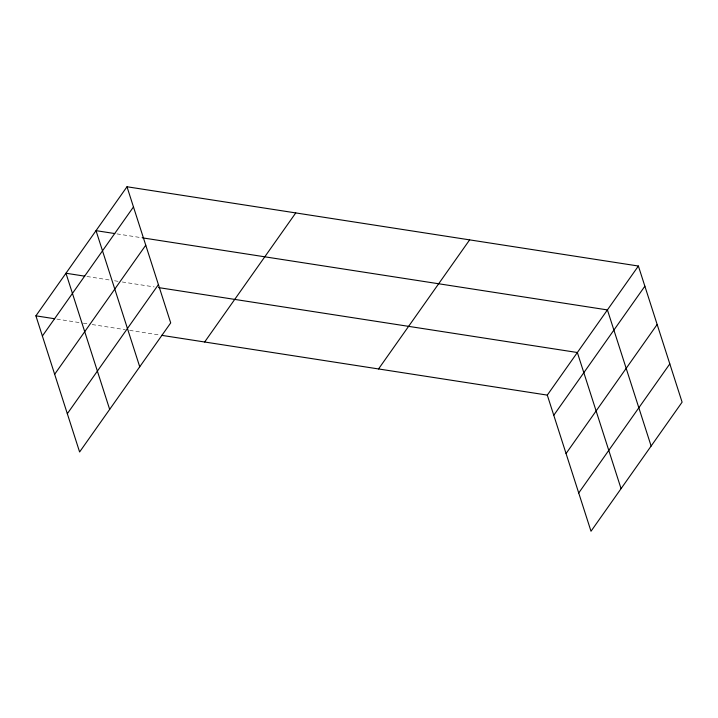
<?xml version="1.0" encoding="UTF-8"?>
<svg xmlns="http://www.w3.org/2000/svg" width="718" height="718" viewBox="0 0 718 718"><rect width="100%" height="100%" fill="white"/><g stroke="black" fill="none" stroke-linecap="round" stroke-linejoin="round"><path stroke-width="0.54" stroke-dasharray="3.59 2.69" d="M116.98 233.897L142.352 237.829M86.923 276.493L110.087 280.083M114.494 280.765L118.91 281.456M122.213 281.968L154.199 286.922M56.857 319.088L82.229 323.019M83.333 323.19L89.947 324.222M92.155 324.563L125.246 329.688M129.653 330.37L159.441 334.992"/><path stroke-width="1.08" d="M126.996 186.761L170.704 322.894L79.608 451.972L35.9 315.839L126.996 186.761L638.392 266.028L682.1 402.161L591.004 531.239L547.295 395.106L638.392 266.028M42.38 336.015L133.476 206.937M54.658 374.275L145.763 245.197M67.321 413.703L158.418 284.624M204.657 342.001L295.762 212.923M378.539 368.953L469.635 239.875M553.766 415.282L644.872 286.204M566.053 453.543L657.158 324.464M578.717 492.97L669.813 363.891M114.781 233.556L96.024 230.649L139.732 366.781M142.352 237.829L607.419 309.916L651.127 446.049M84.715 276.152L65.966 273.244L109.666 409.377M158.615 287.604L577.353 352.511L621.061 488.644M35.9 315.839L54.649 318.747M161.64 335.333L547.295 395.106"/></g></svg>
